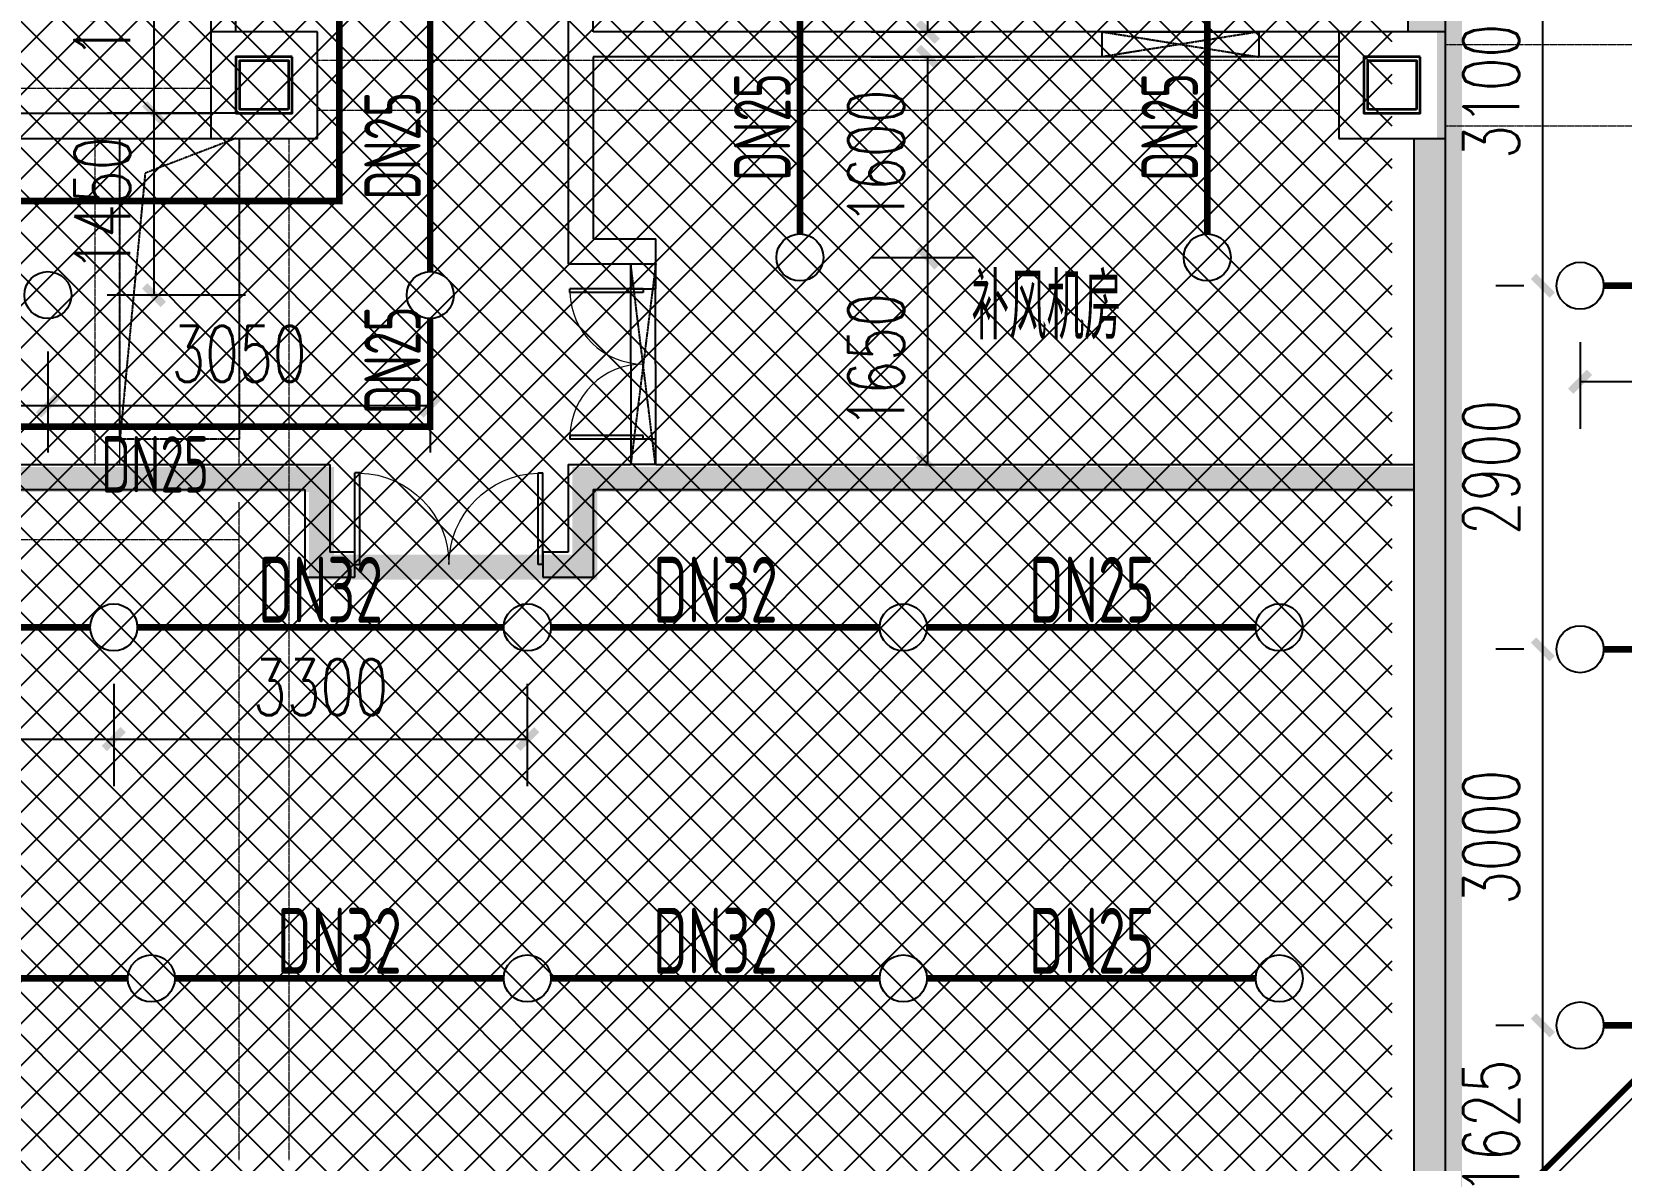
# Model space of a CAD drawing. Extents: x 6824721 to 16538177, y 2478193 to 6665639.
# Drawn here: x 8831860 to 8844542, y 2904876 to 2913876 of the extents above; entities that cross this region are included whole.
import ezdxf

# ---------------------------------------------------------------- set-up
doc = ezdxf.new("R2010")
doc.units = 0
doc.header["$LTSCALE"] = 10
doc.linetypes.add('CONTINOUS', pattern=[0])
doc.linetypes.add('DASH', pattern=[0.35, 0.25, -0.1])
for name, color, linetype in [('0-wo', 8, 'Continuous'), ('S-梁-实线', 4, 'CONTINOUS'), ('S-梁-虚线', 4, 'DASH'), ('W-EQUIP_喷头', 7, 'Continuous'), ('W-PIPE-喷淋中', 6, 'Continuous'), ('W-TEXT_喷淋', 7, 'Continuous'), ('W-TWT_DIM', 3, 'Continuous'), ('WALL', 9, 'Continuous'), ('画水辅助', 6, 'Continuous')]:
    doc.layers.add(name, color=color, linetype=linetype)
doc.layers.add('钢梁', color=141, linetype='Continuous', lineweight=18)
doc.styles.add('8B2_02', font='tssdeng.shx', dxfattribs={"width": 0.7, "bigfont": 'TSSDCHN.shx'})
doc.styles.add('_TCH_DIM_T3', font='SIMPLEX', dxfattribs={"width": 0.7058823529411765, "bigfont": 'GBCBIG'})
doc.styles.add('_TWT_PIPEDN', font='TSSDENG', dxfattribs={"width": 0.8, "height": 3.5, "bigfont": 'TSSDCHN'})
doc.dimstyles.new('_TWT_ARCH&&150', dxfattribs={"dimtxt": 446.25, "dimasz": 150, "dimexe": 375, "dimexo": 450, "dimgap": 189.375, "dimtad": 1, "dimdec": 0, "dimzin": 0, "dimdsep": 46, "dimtxsty": '_TCH_DIM_T3', "dimblk": 'ARCHTICK', "dimcen": 0.09, "dimclrt": 7, "dimazin": 2, "dimtfac": 1, "dimtdec": 0, "dimtix": 1, "dimtmove": 2, "dimatfit": 3, "dimfxl": 0, "dimtolj": 1, "dimtzin": 0, "dimarcsym": 0})

# ---------------------------------------------------------------- blocks, each defined once
blk = doc.blocks.new('A$C405108C4')
at = {"color": 252, "linetype": 'DASH'}
for points in [[(131835.9575649162, -30274.99999999939), (133085.9575649162, -30474.99999999962)], [(133085.9575649162, -30274.99999999939), (131835.9575649162, -30474.99999999962)], [(128274.9999640765, -32125.00000000017), (128074.9999640767, -33725)], [(128272.2407090207, -33724.65992383065), (128074.9999640767, -32124.99999999916)]]:
    blk.add_lwpolyline(points, dxfattribs=at)
at = {"layer": '画水辅助', "color": 4}
for points in [[(131835.9575649162, -30274.99999999939), (133085.9575649162, -30274.99999999939), (133085.9575649162, -30474.99999999962), (131835.9575649162, -30474.99999999962)], [(128074.9999640767, -32124.99999999916), (128269.4826266614, -32124.99999999916), (128272.2412953691, -33725.00000000015), (128077.7586327843, -33725.00000000015)]]:
    blk.add_lwpolyline(points, close=True, dxfattribs=at)
blk = doc.blocks.new('$DorLib2D$00000091')
for p, q in [((-0.4999999999998863, 0.04166666666665719), (-0.1464466094066381, 0.3952200572599196)), ((-0.1464466094066097, 0.3952200572599196), (-0.1582317224264216, 0.407005170279696)), ((0.1464466094068371, 0.3952200572599196), (0.158231722426649, 0.407005170279696)), ((0.5000000000001137, 0.04166666666665719), (0.1464466094068655, 0.3952200572599196)), ((-0.4999999999998863, 0.04166666666665719), (-0.5117851130196698, 0.05345177968641934)), ((0.5000000000001137, 0.04166666666665719), (0.5117851130198972, 0.05345177968641934))]:
    blk.add_line(p, q)
at = {"const_width": 0.008333333333333333}
for points in [[(-0.5117851130196698, 0.05345177968643355), (-0.1582317224264216, 0.4070051702796817)], [(0.5117851130198687, 0.05345177968643355), (0.158231722426649, 0.4070051702796817)]]:
    blk.add_lwpolyline(points, dxfattribs=at)
for centre, start, end in [((-0.4999999999998579, 0.04166666666665719), 0, 45), ((0.5000000000000853, 0.04166666666665719), 135, 180)]:
    blk.add_arc(centre, 0.4999999999999806, start, end)
blk = doc.blocks.new('$DorLib2D$00000002')
for p, q in [((-0.5, -5.684341886080802e-17), (-0.5000000000000007, 0.4875)), ((-0.4750000000000007, 0.4875), (-0.5000000000000007, 0.4875)), ((-0.475, -2.842170943040401e-17), (-0.4750000000000007, 0.4875)), ((0.475, -2.842170943040401e-17), (0.4750000000000007, 0.4875)), ((0.4750000000000007, 0.4875), (0.5000000000000007, 0.4875)), ((0.5, -5.684341886080802e-17), (0.5000000000000007, 0.4875)), ((-0.5, -5.684341886080802e-17), (-0.475, -2.842170943040401e-17)), ((0.5, -5.684341886080802e-17), (0.475, -2.842170943040401e-17))]:
    blk.add_line(p, q)
at = {"lineweight": 13}
for centre, start, end in [((-0.4875, -4.263256414560601e-17), 0, 88.53071641864632), ((0.4875, -4.263256414560601e-17), 91.4692835813537, 180)]:
    blk.add_arc(centre, 0.4875, start, end, dxfattribs=at)
blk = doc.blocks.new('jkytk')
at = {"layer": 'WALL', "color": 1, "const_width": 200}
blk.add_lwpolyline([(8519063.807507895, 2958073.34238134), (8600963.807507895, 2958076.513839355), (8600963.807507895, 2890958.573294519), (8590563.807507895, 2883869.154031533, -0.1968166881073242), (8587964.052414037, 2882720.695996622), (8583163.80751678, 2882720.695996622), (8583163.80752281, 2889376.513839814), (8575663.80750789, 2889376.513839814), (8575663.80750789, 2890076.513839814), (8570863.807499006, 2890076.513839814), (8570863.807499006, 2892501.513839818), (8561863.807516782, 2892501.513839814), (8561863.807516793, 2894776.513839815), (8566138.807507792, 2894776.513839814), (8566138.807507792, 2912951.513839923), (8537788.8075079, 2912951.513834818), (8537788.958008217, 2943776.513839814), (8519063.807507895, 2943773.342381799), (8519063.253761258, 2958073.342359897)], format="xyb", dxfattribs=at)
for points in [[(8537788.652204353, 2939796.131939604), (8537788.807507895, 2918950.915753648), (8530888.807507895, 2918951.513839813), (8530888.807507895, 2918251.513839813), (8528788.807507897, 2918251.513839813), (8528788.019500893, 2918951.513839813), (8516818.13371126, 2918951.513839813), (8516818.134528754, 2919851.513839814), (8516963.80756909, 2919851.513839814), (8516963.807569092, 2921751.513839805), (8509913.807507895, 2921751.513839804), (8509913.807507856, 2916751.513839811), (8499413.807543818, 2916751.513839811), (8499400.87465685, 2927366.946009881), (8499400.87465685, 2927366.946009881), (8509913.928951789, 2927367.151196343), (8509913.686329814, 2939798.273511065), (8537788.652204353, 2939796.131939604)], [(8537538.807517815, 2918951.517986486), (8537538.807507895, 2918951.513839814), (8530888.807507895, 2918951.513839813), (8530888.807507895, 2918251.513839813), (8528788.807507897, 2918251.513839813), (8528788.807507897, 2918951.513839795), (8516813.80756909, 2918951.513839795), (8516813.80756909, 2919851.513839814), (8516963.80756909, 2919851.513839814), (8516963.807507895, 2921751.513839813), (8509913.807507895, 2921751.513839805), (8509913.807507895, 2916751.513839811), (8499413.255505022, 2916751.24111403), (8499413.807543818, 2895501.513839814), (8528538.807507895, 2895501.513839814), (8528538.807507895, 2885751.513839814), (8531938.807507893, 2885751.513839814), (8531938.807507893, 2887851.513839814), (8537788.807507895, 2887851.513839814), (8537788.807507895, 2918950.915753648), (8537538.807507895, 2918951.513839814)]]:
    blk.add_lwpolyline(points, dxfattribs=at)
blk = doc.blocks.new('LIANGMOBAN')
at = {"layer": 'S-梁-实线', "lineweight": 18}
for p, q in [((1963091.350993063, 196453.461682027), (1963091.350993063, 199053.4659265653)), ((1964041.350993063, 196453.4616820271), (1963091.350993063, 196453.4616820271))]:
    blk.add_line(p, q, dxfattribs=at)
at = {"layer": 'S-梁-虚线', "color": 8, "lineweight": 18}
for p, q in [((1973666.350993063, 199803.4659268087), (1981816.350993063, 199803.4659268087)), ((1964666.350993063, 199678.4659268087), (1972816.350993063, 199678.4659268087)), ((1955666.350993063, 199453.4659265653), (1963816.350993063, 199453.4659265653)), ((1964666.350993063, 199278.4659268087), (1972816.350993063, 199278.4659268087)), ((1973666.350993063, 199153.4659268087), (1981816.350993063, 199153.4659268087)), ((1955666.350993063, 199053.4659265653), (1962891.350993063, 199053.4659265653)), ((1962891.350993063, 199053.4659265654), (1962891.350993063, 196453.461682027)), ((1963091.350993063, 199053.4659265653), (1963816.350993063, 199053.4659265653)), ((1964041.350993063, 196453.4616820271), (1964041.350993063, 199053.4659268087)), ((1964441.350993063, 190903.4659268088), (1964441.350993063, 199053.4659268087)), ((1962891.350993063, 196453.4616820271), (1955541.350993063, 196453.4616820271)), ((1964041.350993063, 190903.4659268088), (1964041.350993063, 196153.4616820271)), ((1955541.350993063, 195853.4616820271), (1964041.350993063, 195853.4616820271))]:
    blk.add_line(p, q, dxfattribs=at)
blk = doc.blocks.new('_ArchTick')
at = {"color": 0, "linetype": 'ByBlock', "const_width": 0.4}
blk.add_lwpolyline([(-0.5, -0.5), (0.5, 0.5)], dxfattribs=at)
blk = doc.blocks.new('*D705')
at = {"layer": 'Defpoints', "color": 0, "transparency": 16777216}
for p in [(8843917.153529113, 2914951.4769893), (8844214.083965492, 2914951.4769893), (8844214.083965488, 2911851.476989316)]:
    blk.add_point(p, dxfattribs=at)
at = {"layer": 'W-TWT_DIM', "color": 0, "lineweight": -2, "transparency": 16777216}
for p, q in [((8843764.083965492, 2914951.4769893), (8843542.153529113, 2914951.4769893)), ((8843917.153529113, 2911851.476989316), (8843917.153529113, 2914951.4769893)), ((8843764.083965488, 2911851.476989316), (8843542.153529113, 2911851.476989316))]:
    blk.add_line(p, q, dxfattribs=at)
at = {"layer": 'W-TWT_DIM', "color": 0, "lineweight": -2, "transparency": 16777216, "xscale": 150, "yscale": 150, "zscale": 150}
for p, rotation in [((8843917.153529113, 2914951.4769893), 90), ((8843917.153529113, 2911851.476989316), 270)]:
    blk.add_blockref('_ArchTick', p, dxfattribs=dict(at, rotation=rotation))
at = {"layer": 'W-TWT_DIM', "color": 7, "transparency": 16777216, "insert": (8843504.653529113, 2913401.476989309), "char_height": 446.25, "attachment_point": 5, "rotation": 90, "style": '_TCH_DIM_T3'}
blk.add_mtext('\\A1;3100', dxfattribs=at)
blk = doc.blocks.new('*D706')
at = {"layer": 'Defpoints', "color": 0, "transparency": 16777216}
for p in [(8843917.15352911, 2911851.476989316), (8844214.083965488, 2911851.476989316), (8844214.083965484, 2908951.476989296)]:
    blk.add_point(p, dxfattribs=at)
at = {"layer": 'W-TWT_DIM', "color": 0, "lineweight": -2, "transparency": 16777216}
for p, q in [((8843764.083965488, 2911851.476989316), (8843542.15352911, 2911851.476989316)), ((8843917.15352911, 2908951.476989296), (8843917.15352911, 2911851.476989316)), ((8843764.083965484, 2908951.476989296), (8843542.15352911, 2908951.476989296))]:
    blk.add_line(p, q, dxfattribs=at)
at = {"layer": 'W-TWT_DIM', "color": 0, "lineweight": -2, "transparency": 16777216, "xscale": 150, "yscale": 150, "zscale": 150}
for p, rotation in [((8843917.15352911, 2911851.476989316), 90), ((8843917.15352911, 2908951.476989296), 270)]:
    blk.add_blockref('_ArchTick', p, dxfattribs=dict(at, rotation=rotation))
at = {"layer": 'W-TWT_DIM', "color": 7, "transparency": 16777216, "insert": (8843504.65352911, 2910401.476989307), "char_height": 446.25, "attachment_point": 5, "rotation": 90, "style": '_TCH_DIM_T3'}
blk.add_mtext('\\A1;2900', dxfattribs=at)
blk = doc.blocks.new('*D707')
at = {"layer": 'Defpoints', "color": 0, "transparency": 16777216}
for p in [(8843917.153529106, 2908951.476989296), (8844214.083965484, 2908951.476989296), (8844214.08396548, 2905951.47698939)]:
    blk.add_point(p, dxfattribs=at)
at = {"layer": 'W-TWT_DIM', "color": 0, "lineweight": -2, "transparency": 16777216}
for p, q in [((8843764.083965484, 2908951.476989296), (8843542.153529106, 2908951.476989296)), ((8843917.153529106, 2905951.47698939), (8843917.153529106, 2908951.476989296)), ((8843764.08396548, 2905951.47698939), (8843542.153529106, 2905951.47698939))]:
    blk.add_line(p, q, dxfattribs=at)
at = {"layer": 'W-TWT_DIM', "color": 0, "lineweight": -2, "transparency": 16777216, "xscale": 150, "yscale": 150, "zscale": 150}
for p, rotation in [((8843917.153529106, 2908951.476989296), 90), ((8843917.153529106, 2905951.47698939), 270)]:
    blk.add_blockref('_ArchTick', p, dxfattribs=dict(at, rotation=rotation))
at = {"layer": 'W-TWT_DIM', "color": 7, "transparency": 16777216, "insert": (8843504.653529106, 2907451.476989344), "char_height": 446.25, "attachment_point": 5, "rotation": 90, "style": '_TCH_DIM_T3'}
blk.add_mtext('\\A1;3000', dxfattribs=at)
blk = doc.blocks.new('*D708')
at = {"layer": 'Defpoints', "color": 0, "transparency": 16777216}
for p in [(8843917.153529104, 2905951.47698939), (8844214.08396548, 2905951.47698939), (8844214.083965478, 2904326.47698435)]:
    blk.add_point(p, dxfattribs=at)
at = {"layer": 'W-TWT_DIM', "color": 0, "lineweight": -2, "transparency": 16777216}
for p, q in [((8843764.08396548, 2905951.47698939), (8843542.153529104, 2905951.47698939)), ((8843917.153529104, 2904326.47698435), (8843917.153529104, 2905951.47698939)), ((8843764.083965478, 2904326.47698435), (8843542.153529104, 2904326.47698435))]:
    blk.add_line(p, q, dxfattribs=at)
at = {"layer": 'W-TWT_DIM', "color": 0, "lineweight": -2, "transparency": 16777216, "xscale": 150, "yscale": 150, "zscale": 150}
for p, rotation in [((8843917.153529104, 2905951.47698939), 90), ((8843917.153529104, 2904326.47698435), 270)]:
    blk.add_blockref('_ArchTick', p, dxfattribs=dict(at, rotation=rotation))
at = {"layer": 'W-TWT_DIM', "color": 7, "transparency": 16777216, "insert": (8843504.653529104, 2905138.976986872), "char_height": 446.25, "attachment_point": 5, "rotation": 90, "style": '_TCH_DIM_T3'}
blk.add_mtext('\\A1;1625', dxfattribs=at)
blk = doc.blocks.new('*D832')
at = {"layer": 'Defpoints', "color": 0, "transparency": 16777216}
for p in [(8844214.083965488, 2911851.476989316), (8847214.076091455, 2911851.476989316), (8847214.076091455, 2911086.077418082)]:
    blk.add_point(p, dxfattribs=at)
at = {"layer": 'W-TWT_DIM', "color": 0, "lineweight": -2, "transparency": 16777216}
for p, q in [((8844214.083965488, 2911401.476989316), (8844214.083965488, 2910711.077418082)), ((8847214.076091455, 2911401.476989316), (8847214.076091455, 2910711.077418082)), ((8844214.083965488, 2911086.077418082), (8847214.076091455, 2911086.077418082))]:
    blk.add_line(p, q, dxfattribs=at)
at = {"layer": 'W-TWT_DIM', "color": 0, "lineweight": -2, "transparency": 16777216, "xscale": 150, "yscale": 150, "zscale": 150, "rotation": 180}
blk.add_blockref('_ArchTick', (8844214.083965488, 2911086.077418082), dxfattribs=at)
at = {"layer": 'W-TWT_DIM', "color": 0, "lineweight": -2, "transparency": 16777216, "xscale": 150, "yscale": 150, "zscale": 150}
blk.add_blockref('_ArchTick', (8847214.076091455, 2911086.077418082), dxfattribs=at)
at = {"layer": 'W-TWT_DIM', "color": 7, "transparency": 16777216, "insert": (8845714.08002847, 2911498.577418082), "char_height": 446.25, "attachment_point": 5, "style": '_TCH_DIM_T3'}
blk.add_mtext('\\A1;3000', dxfattribs=at)
blk = doc.blocks.new('*D1212')
at = {"layer": 'Defpoints', "color": 0, "transparency": 16777216}
for p in [(8838108.361194352, 2913676.476989341), (8839009.455706868, 2913676.476989341), (8838108.361194352, 2912076.477848527)]:
    blk.add_point(p, dxfattribs=at)
at = {"layer": 'W-TWT_DIM', "color": 0, "lineweight": -2, "transparency": 16777216}
for p, q in [((8838558.361194352, 2913676.476989341), (8839384.455706868, 2913676.476989341)), ((8839009.455706868, 2912076.477848527), (8839009.455706868, 2913676.476989341)), ((8838558.361194352, 2912076.477848527), (8839384.455706868, 2912076.477848527))]:
    blk.add_line(p, q, dxfattribs=at)
at = {"layer": 'W-TWT_DIM', "color": 0, "lineweight": -2, "transparency": 16777216, "xscale": 150, "yscale": 150, "zscale": 150}
for p, rotation in [((8839009.455706868, 2913676.476989341), 90), ((8839009.455706868, 2912076.477848527), 270)]:
    blk.add_blockref('_ArchTick', p, dxfattribs=dict(at, rotation=rotation))
at = {"layer": 'W-TWT_DIM', "color": 7, "transparency": 16777216, "insert": (8838596.955706868, 2912876.477418935), "char_height": 446.25, "attachment_point": 5, "rotation": 90, "style": '_TCH_DIM_T3'}
blk.add_mtext('\\A1;1600', dxfattribs=at)
blk = doc.blocks.new('*D1213')
at = {"layer": 'Defpoints', "color": 0, "transparency": 16777216}
for p in [(8838108.361194352, 2912076.477848527), (8839009.455706868, 2912076.477848527), (8838108.361194352, 2910426.476989341)]:
    blk.add_point(p, dxfattribs=at)
at = {"layer": 'W-TWT_DIM', "color": 0, "lineweight": -2, "transparency": 16777216}
for p, q in [((8838558.361194352, 2912076.477848527), (8839384.455706868, 2912076.477848527)), ((8839009.455706868, 2910426.476989341), (8839009.455706868, 2912076.477848527)), ((8838558.361194352, 2910426.476989341), (8839384.455706868, 2910426.476989341))]:
    blk.add_line(p, q, dxfattribs=at)
at = {"layer": 'W-TWT_DIM', "color": 0, "lineweight": -2, "transparency": 16777216, "xscale": 150, "yscale": 150, "zscale": 150}
for p, rotation in [((8839009.455706868, 2912076.477848527), 90), ((8839009.455706868, 2910426.476989341), 270)]:
    blk.add_blockref('_ArchTick', p, dxfattribs=dict(at, rotation=rotation))
at = {"layer": 'W-TWT_DIM', "color": 7, "transparency": 16777216, "insert": (8838596.955706868, 2911251.477418935), "char_height": 446.25, "attachment_point": 5, "rotation": 90, "style": '_TCH_DIM_T3'}
blk.add_mtext('\\A1;1650', dxfattribs=at)
blk = doc.blocks.new('*D1214')
at = {"layer": 'Defpoints', "color": 0, "transparency": 16777216}
for p in [(8838108.361194352, 2915526.47784097), (8839009.455706868, 2915526.47784097), (8838108.361194352, 2913876.476989341)]:
    blk.add_point(p, dxfattribs=at)
at = {"layer": 'W-TWT_DIM', "color": 0, "lineweight": -2, "transparency": 16777216}
for p, q in [((8838558.361194352, 2915526.47784097), (8839384.455706868, 2915526.47784097)), ((8839009.455706868, 2913876.476989341), (8839009.455706868, 2915526.47784097)), ((8838558.361194352, 2913876.476989341), (8839384.455706868, 2913876.476989341))]:
    blk.add_line(p, q, dxfattribs=at)
at = {"layer": 'W-TWT_DIM', "color": 0, "lineweight": -2, "transparency": 16777216, "xscale": 150, "yscale": 150, "zscale": 150}
for p, rotation in [((8839009.455706868, 2915526.47784097), 90), ((8839009.455706868, 2913876.476989341), 270)]:
    blk.add_blockref('_ArchTick', p, dxfattribs=dict(at, rotation=rotation))
at = {"layer": 'W-TWT_DIM', "color": 7, "transparency": 16777216, "insert": (8838596.955706868, 2914701.477415157), "char_height": 446.25, "attachment_point": 5, "rotation": 90, "style": '_TCH_DIM_T3'}
blk.add_mtext('\\A1;1650', dxfattribs=at)
blk = doc.blocks.new('*D1539')
at = {"layer": 'Defpoints', "color": 0, "transparency": 16777216}
for p in [(8829139.083863594, 2909126.479373672), (8832514.084025752, 2909126.480034255), (8832514.084025752, 2908235.715331233)]:
    blk.add_point(p, dxfattribs=at)
at = {"layer": 'W-TWT_DIM', "color": 0, "lineweight": -2, "transparency": 16777216}
for p, q in [((8829139.083863594, 2908676.479373672), (8829139.083863594, 2907860.715331233)), ((8832514.084025752, 2908676.480034255), (8832514.084025752, 2907860.715331233)), ((8829139.083863594, 2908235.715331233), (8832514.084025752, 2908235.715331233))]:
    blk.add_line(p, q, dxfattribs=at)
at = {"layer": 'W-TWT_DIM', "color": 0, "lineweight": -2, "transparency": 16777216, "xscale": 150, "yscale": 150, "zscale": 150, "rotation": 180}
blk.add_blockref('_ArchTick', (8829139.083863594, 2908235.715331233), dxfattribs=at)
at = {"layer": 'W-TWT_DIM', "color": 0, "lineweight": -2, "transparency": 16777216, "xscale": 150, "yscale": 150, "zscale": 150}
blk.add_blockref('_ArchTick', (8832514.084025752, 2908235.715331233), dxfattribs=at)
at = {"layer": 'W-TWT_DIM', "color": 7, "transparency": 16777216, "insert": (8830826.583944673, 2908648.215331233), "char_height": 446.25, "attachment_point": 5, "style": '_TCH_DIM_T3'}
blk.add_mtext('\\A1;3375', dxfattribs=at)
blk = doc.blocks.new('*D1540')
at = {"layer": 'Defpoints', "color": 0, "transparency": 16777216}
for p in [(8832514.084025752, 2909126.480034255), (8835814.084025748, 2909126.480680158), (8835814.084025748, 2908235.715984476)]:
    blk.add_point(p, dxfattribs=at)
at = {"layer": 'W-TWT_DIM', "color": 0, "lineweight": -2, "transparency": 16777216}
for p, q in [((8832514.084025752, 2908676.480034255), (8832514.084025752, 2907860.715984476)), ((8835814.084025748, 2908676.480680158), (8835814.084025748, 2907860.715984476)), ((8832514.084025752, 2908235.715984476), (8835814.084025748, 2908235.715984476))]:
    blk.add_line(p, q, dxfattribs=at)
at = {"layer": 'W-TWT_DIM', "color": 0, "lineweight": -2, "transparency": 16777216, "xscale": 150, "yscale": 150, "zscale": 150, "rotation": 180}
blk.add_blockref('_ArchTick', (8832514.084025752, 2908235.715984476), dxfattribs=at)
at = {"layer": 'W-TWT_DIM', "color": 0, "lineweight": -2, "transparency": 16777216, "xscale": 150, "yscale": 150, "zscale": 150}
blk.add_blockref('_ArchTick', (8835814.084025748, 2908235.715984476), dxfattribs=at)
at = {"layer": 'W-TWT_DIM', "color": 7, "transparency": 16777216, "insert": (8834164.08402575, 2908648.215984476), "char_height": 446.25, "attachment_point": 5, "style": '_TCH_DIM_T3'}
blk.add_mtext('\\A1;3300', dxfattribs=at)
blk = doc.blocks.new('*D1636')
at = {"layer": 'Defpoints', "color": 0, "transparency": 16777216}
for p in [(8832835.956142133, 2915176.477244734), (8834015.84615459, 2915176.477244734), (8834015.84615459, 2913226.476989341)]:
    blk.add_point(p, dxfattribs=at)
at = {"layer": 'W-TWT_DIM', "color": 0, "lineweight": -2, "transparency": 16777216}
for p, q in [((8833565.84615459, 2915176.477244734), (8832460.956142133, 2915176.477244734)), ((8832835.956142133, 2913226.476989341), (8832835.956142133, 2915176.477244734)), ((8833565.84615459, 2913226.476989341), (8832460.956142133, 2913226.476989341))]:
    blk.add_line(p, q, dxfattribs=at)
at = {"layer": 'W-TWT_DIM', "color": 0, "lineweight": -2, "transparency": 16777216, "xscale": 150, "yscale": 150, "zscale": 150}
for p, rotation in [((8832835.956142133, 2915176.477244734), 90), ((8832835.956142133, 2913226.476989341), 270)]:
    blk.add_blockref('_ArchTick', p, dxfattribs=dict(at, rotation=rotation))
at = {"layer": 'W-TWT_DIM', "color": 7, "transparency": 16777216, "insert": (8832423.456142133, 2914201.477117039), "char_height": 446.25, "attachment_point": 5, "rotation": 90, "style": '_TCH_DIM_T3'}
blk.add_mtext('\\A1;1950', dxfattribs=at)
blk = doc.blocks.new('*D1637')
at = {"layer": 'Defpoints', "color": 0, "transparency": 16777216}
for p in [(8832835.956142133, 2913226.476989341), (8834015.84615459, 2913226.476989341), (8834015.84615459, 2911776.471600933)]:
    blk.add_point(p, dxfattribs=at)
at = {"layer": 'W-TWT_DIM', "color": 0, "lineweight": -2, "transparency": 16777216}
for p, q in [((8833565.84615459, 2913226.476989341), (8832460.956142133, 2913226.476989341)), ((8832835.956142133, 2911776.471600933), (8832835.956142133, 2913226.476989341)), ((8833565.84615459, 2911776.471600933), (8832460.956142133, 2911776.471600933))]:
    blk.add_line(p, q, dxfattribs=at)
at = {"layer": 'W-TWT_DIM', "color": 0, "lineweight": -2, "transparency": 16777216, "xscale": 150, "yscale": 150, "zscale": 150}
for p, rotation in [((8832835.956142133, 2913226.476989341), 90), ((8832835.956142133, 2911776.471600933), 270)]:
    blk.add_blockref('_ArchTick', p, dxfattribs=dict(at, rotation=rotation))
at = {"layer": 'W-TWT_DIM', "color": 7, "transparency": 16777216, "insert": (8832423.456142133, 2912501.474295139), "char_height": 446.25, "attachment_point": 5, "rotation": 90, "style": '_TCH_DIM_T3'}
blk.add_mtext('\\A1;1450', dxfattribs=at)
blk = doc.blocks.new('*D1736')
at = {"layer": 'Defpoints', "color": 0, "transparency": 16777216}
for p in [(8828939.084032381, 2911776.470916586), (8831989.084032383, 2911776.471321878), (8831989.084032383, 2910895.060531284)]:
    blk.add_point(p, dxfattribs=at)
at = {"layer": 'W-TWT_DIM', "color": 0, "lineweight": -2, "transparency": 16777216}
for p, q in [((8828939.084032381, 2911326.470916586), (8828939.084032381, 2910520.060531284)), ((8831989.084032383, 2911326.471321878), (8831989.084032383, 2910520.060531284)), ((8828939.084032381, 2910895.060531284), (8831989.084032383, 2910895.060531284))]:
    blk.add_line(p, q, dxfattribs=at)
at = {"layer": 'W-TWT_DIM', "color": 0, "lineweight": -2, "transparency": 16777216, "xscale": 150, "yscale": 150, "zscale": 150, "rotation": 180}
blk.add_blockref('_ArchTick', (8828939.084032381, 2910895.060531284), dxfattribs=at)
at = {"layer": 'W-TWT_DIM', "color": 0, "lineweight": -2, "transparency": 16777216, "xscale": 150, "yscale": 150, "zscale": 150}
blk.add_blockref('_ArchTick', (8831989.084032383, 2910895.060531284), dxfattribs=at)
at = {"layer": 'W-TWT_DIM', "color": 7, "transparency": 16777216, "insert": (8830464.084032383, 2911307.560531284), "char_height": 446.25, "attachment_point": 5, "style": '_TCH_DIM_T3'}
blk.add_mtext('\\A1;3050', dxfattribs=at)
blk = doc.blocks.new('*D1737')
at = {"layer": 'Defpoints', "color": 0, "transparency": 16777216}
for p in [(8831989.084032383, 2911776.471321878), (8835039.084029587, 2911776.47172717), (8835039.084029587, 2910895.060936576)]:
    blk.add_point(p, dxfattribs=at)
at = {"layer": 'W-TWT_DIM', "color": 0, "lineweight": -2, "transparency": 16777216}
for p, q in [((8831989.084032383, 2911326.471321878), (8831989.084032383, 2910520.060936576)), ((8835039.084029587, 2911326.47172717), (8835039.084029587, 2910520.060936576)), ((8831989.084032383, 2910895.060936576), (8835039.084029587, 2910895.060936576))]:
    blk.add_line(p, q, dxfattribs=at)
at = {"layer": 'W-TWT_DIM', "color": 0, "lineweight": -2, "transparency": 16777216, "xscale": 150, "yscale": 150, "zscale": 150, "rotation": 180}
blk.add_blockref('_ArchTick', (8831989.084032383, 2910895.060936576), dxfattribs=at)
at = {"layer": 'W-TWT_DIM', "color": 0, "lineweight": -2, "transparency": 16777216, "xscale": 150, "yscale": 150, "zscale": 150}
blk.add_blockref('_ArchTick', (8835039.084029587, 2910895.060936576), dxfattribs=at)
at = {"layer": 'W-TWT_DIM', "color": 7, "transparency": 16777216, "insert": (8833514.084030986, 2911307.560936576), "char_height": 446.25, "attachment_point": 5, "style": '_TCH_DIM_T3'}
blk.add_mtext('\\A1;3050', dxfattribs=at)
blk = doc.blocks.new('$TwtSys$00000125')
blk.add_circle((0, 0, 1e-08), 1)

msp = doc.modelspace()

# ---------------------------------------------------------------- hatches: boundary and pattern name
h = msp.add_hatch()
h.set_pattern_fill('ANSI37', color=8, scale=150)
h.set_pattern_definition([(45, (8303016.857359398, 2710265.207206771), (-168.3798022700466, 168.3798022700466), []), (135, (8303016.857359398, 2710265.207206771), (-168.3798022700466, -168.3798022700466), [])])
h.paths.add_polyline_path([(8824414.083965503, 2949451.476917264), (8824414.083965503, 2935151.476917724), (8842714.083965497, 2935151.476917723), (8842714.083965585, 2879526.476917732), (8827964.083965523, 2879526.476917591), (8827964.083965523, 2881476.476917665), (8830839.083965492, 2881476.476917665), (8830939.083965497, 2886876.476917726), (8804334.57252969, 2886876.476917723), (8804142.250978343, 2820149.678677002), (8833564.083965512, 2820152.288581009), (8833564.083965512, 2817714.5064001), (8841204.796177777, 2810767.993920051), (8839163.947828345, 2808501.402202305), (8843102.615403116, 2804955.009988854), (8820829.19663577, 2780217.872359561), (8820829.19663577, 2770055.43181873), (8785124.615270717, 2730401.476917968), (8708264.084001422, 2730401.476917968), (8708264.084001426, 2736351.476917729), (8695014.0839655, 2750701.476917727), (8695014.085321514, 2775001.477452952), (8703014.08590224, 2775002.792210709), (8703014.085902242, 2949451.476917265), (8712039.341089182, 2949451.476917265)])
at = {"layer": '0-wo'}
for points in [[(8842839.0839655, 2913876.476917723), (8843139.0839655, 2913876.476917723), (8843139.083965499, 2920426.476917723), (8842839.083965499, 2920426.476917723)], [(8843139.083965495, 2913026.476917723), (8842889.083965499, 2913026.476917723), (8842889.083965499, 2910326.476917724), (8843139.083965499, 2910326.476917724)], [(8842889.083965499, 2904751.476917723), (8843014.083965499, 2904751.476917723), (8843014.083965499, 2904451.476917723), (8843139.083965499, 2904451.476917723), (8843139.083965499, 2910326.476917724), (8842889.083965499, 2910326.476917724)]]:
    msp.add_hatch(color=8, dxfattribs=at).paths.add_polyline_path(points)
at = {"layer": 'W-PIPE-喷淋中'}
for points in [[(8834314.08380327, 2912526.476989707), (8834340.333803376, 2912526.476989303), (8834340.333803272, 2912500.226989647)], [(8834314.08380327, 2912526.476989707), (8834314.083803669, 2912500.226989341), (8834340.333803272, 2912500.226989647)], [(8835039.083977241, 2910726.476989684), (8835065.333977133, 2910726.476989328), (8835065.333978023, 2910700.226989374)], [(8835039.083977241, 2910726.476989684), (8835039.083974497, 2910700.226989328), (8835065.333978023, 2910700.226989374)]]:
    msp.add_hatch(color=256, dxfattribs=at).paths.add_polyline_path(points)

# ---------------------------------------------------------------- linework, layer by layer
at = {"layer": '0-wo', "color": 8}
for p, q in [((8842839.083965499, 2920426.476917723), (8842839.0839655, 2913876.476917724)), ((8843139.0839655, 2913876.476917724), (8843139.083965499, 2920426.476917723)), ((8833289.083965594, 2915526.476917723), (8833289.083965464, 2913876.476917723)), ((8833489.083965464, 2913876.476917723), (8833489.083965594, 2915526.476917708)), ((8836139.083965499, 2914076.476917724), (8836139.083965499, 2913776.476917724)), ((8836339.083965499, 2913876.476917724), (8836339.083965499, 2914076.476917724)), ((8834139.083965493, 2913876.476917723), (8833289.083965493, 2913876.476917723)), ((8833289.083965493, 2913876.476917723), (8833289.083965493, 2913026.476917723)), ((8834139.083965493, 2913876.476917723), (8833289.083965493, 2913876.476917723)), ((8833289.083965493, 2913876.476917723), (8833289.083965493, 2913026.476917723)), ((8834139.083965493, 2913026.476917723), (8834139.083965493, 2913876.476917723)), ((8834139.083965493, 2913026.476917723), (8834139.083965493, 2913876.476917723)), ((8842289.083965493, 2913876.476917724), (8836339.083965499, 2913876.476917724)), ((8843139.083965495, 2913876.476917723), (8842289.083965495, 2913876.476917723)), ((8842289.083965495, 2913876.476917723), (8842289.083965495, 2913026.476917723)), ((8843139.083965495, 2913876.476917723), (8842289.083965495, 2913876.476917723)), ((8842289.083965495, 2913876.476917723), (8842289.083965495, 2913026.476917723)), ((8843139.083965495, 2913026.476917723), (8843139.083965495, 2913876.476917723)), ((8843139.083965495, 2913026.476917723), (8843139.083965495, 2913876.476917723)), ((8836139.083965499, 2913776.476917724), (8836139.083965499, 2912026.476917724)), ((8842289.083965493, 2913676.476917724), (8836339.083965499, 2913676.476917724)), ((8836339.083965499, 2913676.476917724), (8836339.083965499, 2912226.476917722)), ((8828989.114382796, 2913226.476917723), (8833289.083965413, 2913226.476917724)), ((8828789.114382796, 2913026.476917723), (8833289.083965493, 2913026.476917724)), ((8833289.083965493, 2913026.476917723), (8834139.083965493, 2913026.476917723)), ((8833289.083965493, 2913026.476917723), (8834139.083965493, 2913026.476917723)), ((8842289.083965495, 2913026.476917723), (8843139.083965495, 2913026.476917723)), ((8842289.083965495, 2913026.476917723), (8843139.083965495, 2913026.476917723)), ((8842889.083965499, 2910326.476917724), (8842889.083965497, 2913026.476917722)), ((8843139.083965499, 2910326.476917724), (8843139.083965497, 2913026.476917722)), ((8836339.083965499, 2912226.476917722), (8836839.083965499, 2912226.476917722)), ((8836839.083965499, 2911826.476917724), (8836839.083965499, 2912226.476917722)), ((8836139.083965499, 2912026.476917724), (8836639.083965499, 2912026.476917724)), ((8836639.083965499, 2912026.476917724), (8836639.083965499, 2911826.476917724)), ((8836639.083965499, 2911826.476917724), (8836839.083965499, 2911826.476917724)), ((8836839.083965499, 2910626.476917724), (8836639.083965499, 2910626.476917724)), ((8836639.083965499, 2910626.476917724), (8836639.083965499, 2910426.476917723)), ((8836839.083965499, 2910426.476917723), (8836839.083965499, 2910626.476917724)), ((8824614.036911806, 2910426.476917722), (8834239.083965499, 2910426.476917723)), ((8834239.083965499, 2910426.476917723), (8834239.083965499, 2909726.476917723)), ((8836139.083965499, 2910426.476917723), (8836139.083965499, 2909726.476917723)), ((8836139.083965499, 2910426.476917723), (8836639.083965499, 2910426.476917723)), ((8836839.083965499, 2910426.476917723), (8842889.083965497, 2910426.476917724)), ((8842889.083965499, 2904751.476917721), (8842889.083965499, 2910326.476917724)), ((8843139.083965499, 2904451.476917723), (8843139.083965499, 2910326.476917724)), ((8824714.043997124, 2910226.476917722), (8834039.083965499, 2910226.476917723)), ((8834039.083965499, 2910226.476917723), (8834039.083965499, 2909526.476917722)), ((8836339.083965499, 2910226.476917723), (8836339.083965499, 2909526.476917723)), ((8836339.083965499, 2910226.476917723), (8836739.083965499, 2910226.476917723)), ((8836739.083965499, 2910226.476917723), (8842889.083965497, 2910226.476917724)), ((8834439.083965499, 2909726.476917723), (8834239.083965499, 2909726.476917723)), ((8834439.083965499, 2909526.476917723), (8834439.083965499, 2909726.476917723)), ((8836139.083965499, 2909726.476917723), (8835939.083965499, 2909726.476917723)), ((8835939.083965499, 2909726.476917723), (8835939.083965499, 2909526.476917723)), ((8834039.083965499, 2909526.476917722), (8834439.083965499, 2909526.476917723)), ((8835939.083965499, 2909526.476917723), (8836339.083965499, 2909526.476917723))]:
    msp.add_line(p, q, dxfattribs=at)
at = {"layer": '0-wo', "color": 8, "lineweight": 35}
for points in [[(8833939.083965499, 2913676.476917723), (8833489.083965499, 2913676.476917723), (8833489.083965499, 2913226.476917723), (8833939.083965499, 2913226.476917723)], [(8833939.083965499, 2913676.476917723), (8833489.083965499, 2913676.476917723), (8833489.083965499, 2913226.476917723), (8833939.083965499, 2913226.476917723)], [(8833909.083965499, 2913256.476917723), (8833519.083965499, 2913256.476917723), (8833519.083965499, 2913646.476917723), (8833909.083965499, 2913646.476917723)], [(8842939.083965499, 2913676.476917723), (8842489.083965499, 2913676.476917723), (8842489.083965499, 2913226.476917723), (8842939.083965499, 2913226.476917723)], [(8842939.083965499, 2913676.476917723), (8842489.083965499, 2913676.476917723), (8842489.083965499, 2913226.476917723), (8842939.083965499, 2913226.476917723)], [(8842909.083965499, 2913256.476917723), (8842519.083965499, 2913256.476917723), (8842519.083965499, 2913646.476917723), (8842909.083965499, 2913646.476917723)]]:
    msp.add_lwpolyline(points, close=True, dxfattribs=at)
at = {"layer": '0-wo', "color": 8, "linetype": 'DASH'}
msp.add_lwpolyline([(8833489.083965398, 2913026.476917724), (8832764.858801765, 2912749.146091954), (8832562.15112187, 2910614.590882288)], dxfattribs=at)
msp.add_lwpolyline([(8832564.083965493, 2913026.476917724), (8833514.083965493, 2913026.474795463), (8833514.083965493, 2910626.474795446), (8832564.083965493, 2910626.476917708)], close=True, dxfattribs=at)
at = {"layer": 'W-PIPE-喷淋中', "ltscale": 1.5, "const_width": 52.5}
for points in [[(8834314.083803376, 2917926.476988903), (8834314.083803376, 2912526.476989303)], [(8835039.083977133, 2914151.477848526), (8835039.083977133, 2911963.971600933)], [(8837989.084025752, 2912263.977280279), (8837989.084025752, 2914151.477848527)], [(8841239.084025752, 2914151.477848527), (8841239.084025752, 2912263.977848527)], [(8834314.083803277, 2912526.476989341), (8827414.083921995, 2912526.47688645)], [(8847026.583965503, 2911851.476989316), (8844401.583965514, 2911851.476989316)], [(8835039.083977133, 2911588.971600933), (8835039.083977133, 2910726.476989329)], [(8829485.3579036, 2910726.476989328), (8835039.083974497, 2910726.476989328)], [(8829326.58386359, 2909126.480600194), (8832326.584025756, 2909126.480939724)], [(8832701.58402575, 2909126.480982648), (8835626.584025754, 2909126.481321214)], [(8836001.584025752, 2909126.48136679), (8838626.584025752, 2909126.481701016)], [(8839001.584025752, 2909126.481748763), (8841626.584025752, 2909126.482082988)], [(8847026.583965503, 2908951.476989297), (8844401.583965514, 2908951.476989297)], [(8832626.584025756, 2906326.480416723), (8830001.583863575, 2906326.480101918)], [(8835626.584025754, 2906326.480776499), (8833001.58402575, 2906326.480461695)], [(8838626.584025752, 2906326.481136276), (8836001.584025752, 2906326.480821472)], [(8841626.584025752, 2906326.481496053), (8839001.584025752, 2906326.481181249)], [(8847026.583965499, 2905951.476989391), (8844401.583965514, 2905951.476989391)]]:
    msp.add_lwpolyline(points, dxfattribs=at)

# ---------------------------------------------------------------- block references
msp.add_blockref('jkytk', (305383.7301502675, -8645.8069593166))
at = {"layer": '0-wo', "color": 8}
msp.add_blockref('A$C405108C4', (8708564.084001422, 2944151.476917723), dxfattribs=at)
for name, p, xscale, yscale, zscale, rotation in [('$DorLib2D$00000002', (8836739.083965499, 2911226.476917724), -1200, -1200, 200, 270), ('$DorLib2D$00000091', (8846414.083967809, 2904176.476917833), 5500, -5500, 100, 180)]:
    msp.add_blockref(name, p, dxfattribs=dict(at, xscale=xscale, yscale=yscale, zscale=zscale, rotation=rotation))
at = {"layer": '0-wo', "color": 8, "xscale": -1500, "yscale": 1500, "zscale": 200}
msp.add_blockref('$DorLib2D$00000002', (8835189.083965499, 2909626.476917723), dxfattribs=at)
at = {"layer": 'W-EQUIP_喷头', "xscale": 187.5, "yscale": 187.5, "zscale": 187.5}
for p in [(8837989.084025752, 2912076.477280279), (8841239.084025752, 2912076.477848527), (8844214.083965514, 2911851.476989316), (8831989.083979927, 2911776.471102623), (8835039.083977133, 2911776.471600933), (8832514.084025752, 2909126.482106862), (8835814.084025752, 2909126.482106862), (8838814.084025752, 2909126.482106862), (8841814.084025752, 2909126.482106862), (8844214.083965514, 2908951.476989297), (8832814.084025752, 2906326.481518539), (8835814.084025752, 2906326.481518539), (8838814.084025752, 2906326.481518539), (8841814.084025752, 2906326.481518539), (8844214.083965514, 2905951.476989391)]:
    msp.add_blockref('$TwtSys$00000125', p, dxfattribs=at)
at = {"layer": '钢梁', "color": 6}
msp.add_blockref('LIANGMOBAN', (6869472.732972436, 2713973.010991618), dxfattribs=at)

# ---------------------------------------------------------------- texts
at = {"layer": '0-wo', "color": 6, "style": '8B2_02', "width": 0.6}
msp.add_text('补风机房', height=525, dxfattribs=at).set_placement((8839359.127011884, 2911422.043720608))
at = {"layer": 'W-TEXT_喷淋', "style": '_TWT_PIPEDN', "width": 0.6400000000000001}
for s, height, rotation, p in [('DN25', 450, 90, (8837914.084025752, 2912687.51602594)), ('DN25', 450, 90, (8841164.084025752, 2912687.516310064)), ('DN25', 450, 90, (8834964.083977133, 2912537.513186269)), ('DN25', 450, 90, (8834964.083977133, 2910825.012756668)), ('DN32', 525, 6.871232574288603e-06, (8833816.545559717, 2906363.980559429)), ('DN32', 525, 6.871232574288603e-06, (8836816.545559717, 2906363.980919207)), ('DN25', 525, 6.871232574288603e-06, (8839816.545559717, 2906363.981278983))]:
    msp.add_text(s, height=height, rotation=rotation, dxfattribs=at).set_placement(p)
for s, height, p in [('DN25', 450, (8832414.064762892, 2910201.47698934)), ('DN32', 525, (8833666.54552949, 2909163.981151931)), ('DN32', 525, (8836816.545526018, 2909163.981533903)), ('DN25', 525, (8839816.545526018, 2909163.981915876))]:
    msp.add_text(s, height=height, dxfattribs=at).set_placement(p)

# ---------------------------------------------------------------- dimensions: what is measured, and where the dimension line sits
at = {"layer": 'W-TWT_DIM'}
for p1, p2, distance, picture, middle in [((8838108.361194352, 2913876.476989341), (8838108.361194352, 2915526.47784097), -901.0945125166327, '*D1214', (8838596.955706868, 2914701.477415157)), ((8834015.84615459, 2913226.476989341), (8834015.84615459, 2915176.477244734), 1179.8900124561042, '*D1636', (8832423.456142133, 2914201.477117039)), ((8844214.083965488, 2911851.476989316), (8844214.083965492, 2914951.4769893), 296.9304363783449, '*D705', (8843504.653529113, 2913401.476989309)), ((8838108.361194352, 2912076.477848527), (8838108.361194352, 2913676.476989341), -901.0945125166327, '*D1212', (8838596.955706868, 2912876.477418935)), ((8834015.84615459, 2911776.471600933), (8834015.84615459, 2913226.476989341), 1179.8900124561042, '*D1637', (8832423.456142133, 2912501.474295139)), ((8838108.361194352, 2910426.476989341), (8838108.361194352, 2912076.477848527), -901.0945125166327, '*D1213', (8838596.955706868, 2911251.477418935)), ((8844214.083965484, 2908951.476989296), (8844214.083965488, 2911851.476989316), 296.9304363783449, '*D706', (8843504.65352911, 2910401.476989307)), ((8844214.083965488, 2911851.476989316), (8847214.076091455, 2911851.476989316), -765.3995712338947, '*D832', (8845714.08002847, 2911498.577418082)), ((8828939.084032381, 2911776.470916586), (8831989.084032383, 2911776.471321878), -881.4107905938212, '*D1736', (8830464.084032383, 2911307.560531284)), ((8831989.084032383, 2911776.471321878), (8835039.084029587, 2911776.47172717), -881.4107905938212, '*D1737', (8833514.084030986, 2911307.560936576)), ((8829139.083863594, 2909126.479373672), (8832514.084025752, 2909126.480034255), -890.7647030218334, '*D1539', (8830826.583944673, 2908648.215331233)), ((8832514.084025752, 2909126.480034255), (8835814.084025748, 2909126.480680158), -890.7646956820802, '*D1540', (8834164.08402575, 2908648.215984476)), ((8844214.08396548, 2905951.47698939), (8844214.083965484, 2908951.476989296), 296.9304363783449, '*D707', (8843504.653529106, 2907451.476989344)), ((8844214.083965478, 2904326.47698435), (8844214.08396548, 2905951.47698939), 296.93043637648225, '*D708', (8843504.653529104, 2905138.976986872))]:
    dim = msp.add_aligned_dim(p1=p1, p2=p2, distance=distance, dimstyle='_TWT_ARCH&&150', dxfattribs=at)
    dim.commit()
    dim.dimension.update_dxf_attribs({"geometry": picture, "text_midpoint": middle})

doc.saveas('drawing.dxf')
